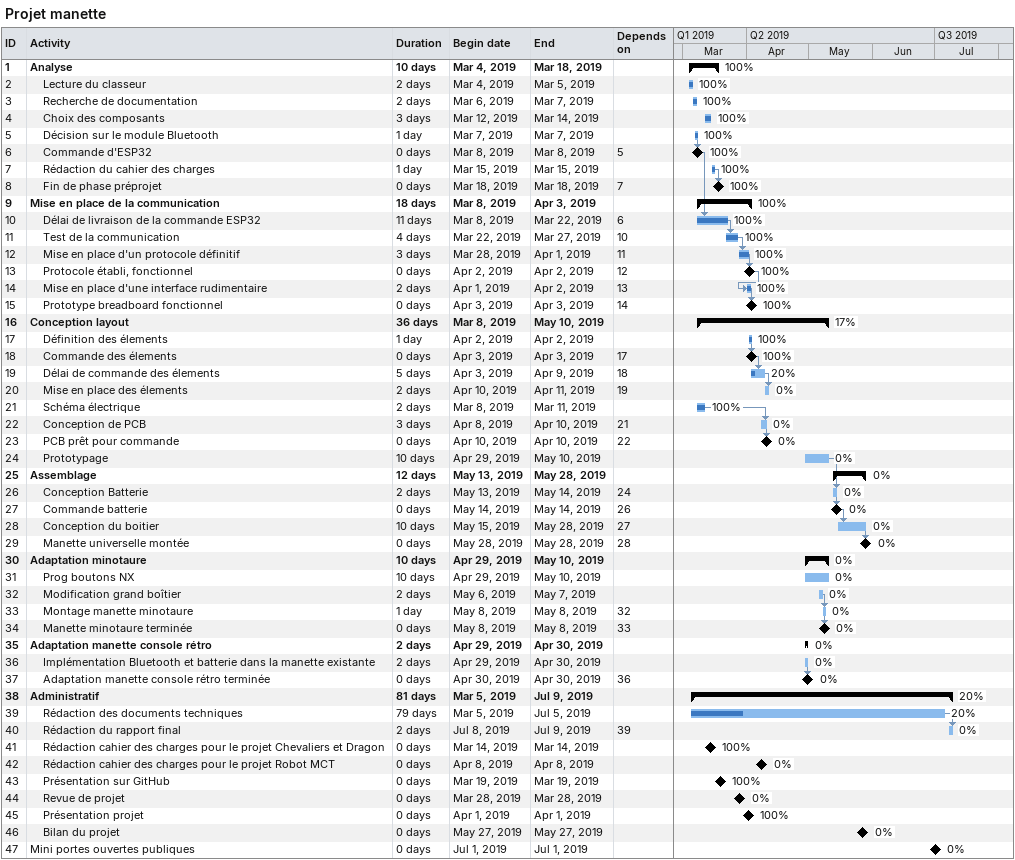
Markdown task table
Projet manette

| ID | Level | Task | Duration | Start | Finish | Predecessors | % complete |
|---|---|---|---|---|---|---|---|
| 1 | 1 | **Analyse** | 10d | 2019-03-04 | 2019-03-18 |  | 100 |
| 2 | 2 | Lecture du classeur | 2d | 2019-03-04 | 2019-03-05 |  | 100 |
| 3 | 2 | Recherche de documentation | 2d | 2019-03-06 | 2019-03-07 |  | 100 |
| 4 | 2 | Choix des composants | 3d | 2019-03-12 | 2019-03-14 |  | 100 |
| 5 | 2 | Décision sur le module Bluetooth | 1d | 2019-03-07 | 2019-03-07 |  | 100 |
| 6 | 2 | Commande d'ESP32 | 0d | 2019-03-08 | 2019-03-08 | 5 | 100 |
| 7 | 2 | Rédaction du cahier des charges | 1d | 2019-03-15 | 2019-03-15 |  | 100 |
| 8 | 2 | Fin de phase préprojet | 0d | 2019-03-18 | 2019-03-18 | 7 | 100 |
| 9 | 1 | **Mise en place de la communication** | 18d | 2019-03-08 | 2019-04-03 |  | 100 |
| 10 | 2 | Délai de livraison de la commande ESP32 | 11d | 2019-03-08 | 2019-03-22 | 6 | 100 |
| 11 | 2 | Test de la communication | 4d | 2019-03-22 | 2019-03-27 | 10 | 100 |
| 12 | 2 | Mise en place d'un protocole définitif | 3d | 2019-03-28 | 2019-04-01 | 11 | 100 |
| 13 | 2 | Protocole établi, fonctionnel | 0d | 2019-04-02 | 2019-04-02 | 12 | 100 |
| 14 | 2 | Mise en place d'une interface rudimentaire | 2d | 2019-04-01 | 2019-04-02 | 13 | 100 |
| 15 | 2 | Prototype breadboard fonctionnel | 0d | 2019-04-03 | 2019-04-03 | 14 | 100 |
| 16 | 1 | **Conception layout** | 36d | 2019-03-08 | 2019-05-10 |  | 17 |
| 17 | 2 | Définition des élements | 1d | 2019-04-02 | 2019-04-02 |  | 100 |
| 18 | 2 | Commande des élements | 0d | 2019-04-03 | 2019-04-03 | 17 | 100 |
| 19 | 2 | Délai de commande des élements | 5d | 2019-04-03 | 2019-04-09 | 18 | 20 |
| 20 | 2 | Mise en place des élements | 2d | 2019-04-10 | 2019-04-11 | 19 | 0 |
| 21 | 2 | Schéma électrique | 2d | 2019-03-08 | 2019-03-11 |  | 100 |
| 22 | 2 | Conception de PCB | 3d | 2019-04-08 | 2019-04-10 | 21 | 0 |
| 23 | 2 | PCB prêt pour commande | 0d | 2019-04-10 | 2019-04-10 | 22 | 0 |
| 24 | 2 | Prototypage | 10d | 2019-04-29 | 2019-05-10 |  | 0 |
| 25 | 1 | **Assemblage** | 12d | 2019-05-13 | 2019-05-28 |  | 0 |
| 26 | 2 | Conception Batterie | 2d | 2019-05-13 | 2019-05-14 | 24 | 0 |
| 27 | 2 | Commande batterie | 0d | 2019-05-14 | 2019-05-14 | 26 | 0 |
| 28 | 2 | Conception du boitier | 10d | 2019-05-15 | 2019-05-28 | 27 | 0 |
| 29 | 2 | Manette universelle montée | 0d | 2019-05-28 | 2019-05-28 | 28 | 0 |
| 30 | 1 | **Adaptation minotaure** | 10d | 2019-04-29 | 2019-05-10 |  | 0 |
| 31 | 2 | Prog boutons NX | 10d | 2019-04-29 | 2019-05-10 |  | 0 |
| 32 | 2 | Modification grand boîtier | 2d | 2019-05-06 | 2019-05-07 |  | 0 |
| 33 | 2 | Montage manette minotaure | 1d | 2019-05-08 | 2019-05-08 | 32 | 0 |
| 34 | 2 | Manette minotaure terminée | 0d | 2019-05-08 | 2019-05-08 | 33 | 0 |
| 35 | 1 | **Adaptation manette console rétro** | 2d | 2019-04-29 | 2019-04-30 |  | 0 |
| 36 | 2 | Implémentation Bluetooth et batterie dans la manette existante | 2d | 2019-04-29 | 2019-04-30 |  | 0 |
| 37 | 2 | Adaptation manette console rétro terminée | 0d | 2019-04-30 | 2019-04-30 | 36 | 0 |
| 38 | 1 | **Administratif** | 81d | 2019-03-05 | 2019-07-09 |  | 20 |
| 39 | 2 | Rédaction des documents techniques | 79d | 2019-03-05 | 2019-07-05 |  | 20 |
| 40 | 2 | Rédaction du rapport final | 2d | 2019-07-08 | 2019-07-09 | 39 | 0 |
| 41 | 2 | Rédaction cahier des charges pour le projet Chevaliers et Dragon | 0d | 2019-03-14 | 2019-03-14 |  | 100 |
| 42 | 2 | Rédaction cahier des charges pour le projet Robot MCT | 0d | 2019-04-08 | 2019-04-08 |  | 0 |
| 43 | 2 | Présentation sur GitHub | 0d | 2019-03-19 | 2019-03-19 |  | 100 |
| 44 | 2 | Revue de projet | 0d | 2019-03-28 | 2019-03-28 |  | 0 |
| 45 | 2 | Présentation projet | 0d | 2019-04-01 | 2019-04-01 |  | 100 |
| 46 | 2 | Bilan du projet | 0d | 2019-05-27 | 2019-05-27 |  | 0 |
| 47 | 1 | Mini portes ouvertes publiques | 0d | 2019-07-01 | 2019-07-01 |  | 0 |
